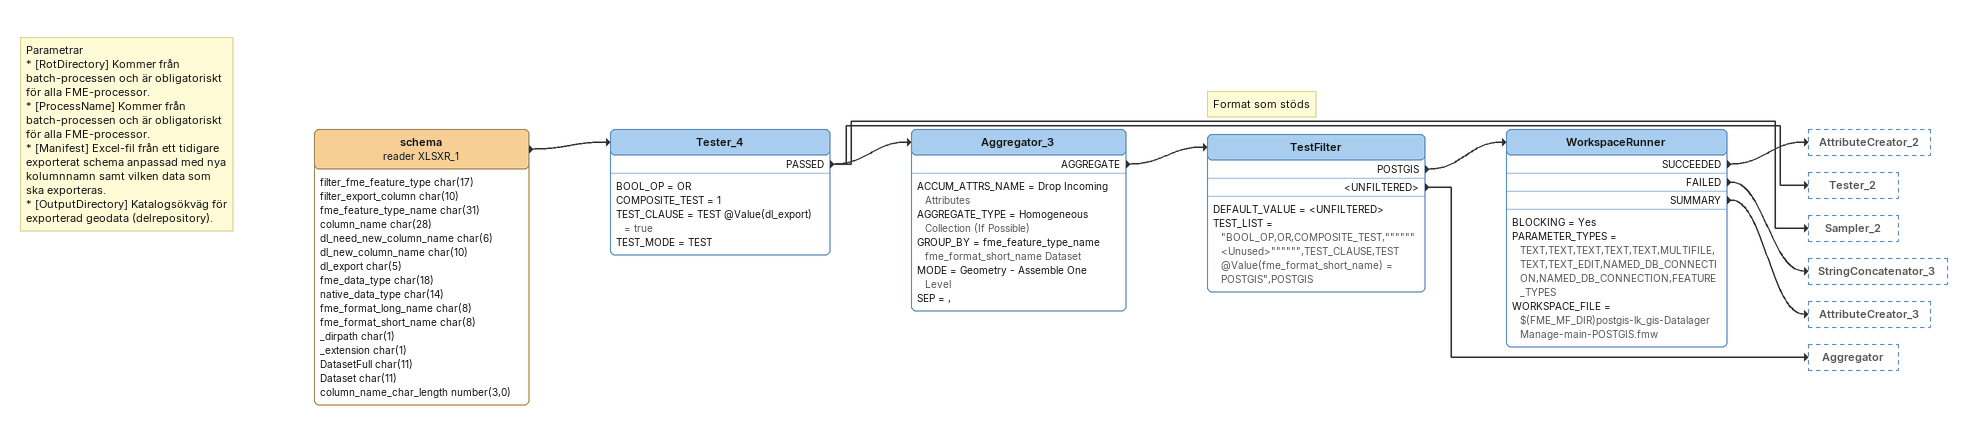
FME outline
Note: Parametrar / * [RotDirectory] Kommer från batch-processen och är obligatoriskt för alla FME-processor. / * [ProcessName] Kommer från batch-processen och är obligatoriskt för alla FME-processor. / * [Manifest] Excel-fil från ett tidigare exporterat schema anpassad med nya kolumnnamn samt vilken data som ska exporteras. / * [OutputDirectory] Katalogsökväg för exporterad geodata (delrepository).
schema (reader XLSXR_1)
    attributes: filter_fme_feature_type char(17), filter_export_column char(10), fme_feature_type_name char(31), column_name char(28), dl_need_new_column_name char(6), dl_new_column_name char(10), dl_export char(5), fme_data_type char(18), native_data_type char(14), fme_format_long_name char(8), fme_format_short_name char(8), _dirpath char(1), _extension char(1), DatasetFull char(11), Dataset char(11), column_name_char_length number(3,0)
    -> Tester_4
Tester_4
    BOOL_OP = OR
    COMPOSITE_TEST = 1
    TEST_CLAUSE = TEST @Value(dl_export) = true
    TEST_MODE = TEST
    PASSED -> Tester_2
    PASSED -> Aggregator_3
    PASSED -> Sampler_2
Aggregator_3
    ACCUM_ATTRS_NAME = Drop Incoming Attributes
    AGGREGATE_TYPE = Homogeneous Collection (If Possible)
    GROUP_BY = fme_feature_type_name fme_format_short_name Dataset
    MODE = Geometry - Assemble One Level
    SEP = ,
    AGGREGATE -> TestFilter
Note: Format som stöds
TestFilter
    DEFAULT_VALUE = <UNFILTERED>
    TEST_LIST = "BOOL_OP,OR,COMPOSITE_TEST,""""""<Unused>"""""",TEST_CLAUSE,TEST @Value(fme_format_short_name) = POSTGIS",POSTGIS
    POSTGIS -> WorkspaceRunner
    <UNFILTERED> -> Aggregator
WorkspaceRunner
    BLOCKING = Yes
    PARAMETER_TYPES = TEXT,TEXT,TEXT,TEXT,TEXT,MULTIFILE,TEXT,TEXT_EDIT,NAMED_DB_CONNECTION,NAMED_DB_CONNECTION,FEATURE_TYPES
    WORKSPACE_FILE = $(FME_MF_DIR)postgis-lk_gis-DatalagerManage-main-POSTGIS.fmw
    SUCCEEDED -> AttributeCreator_2
    FAILED -> StringConcatenator_3
    SUMMARY -> AttributeCreator_3
